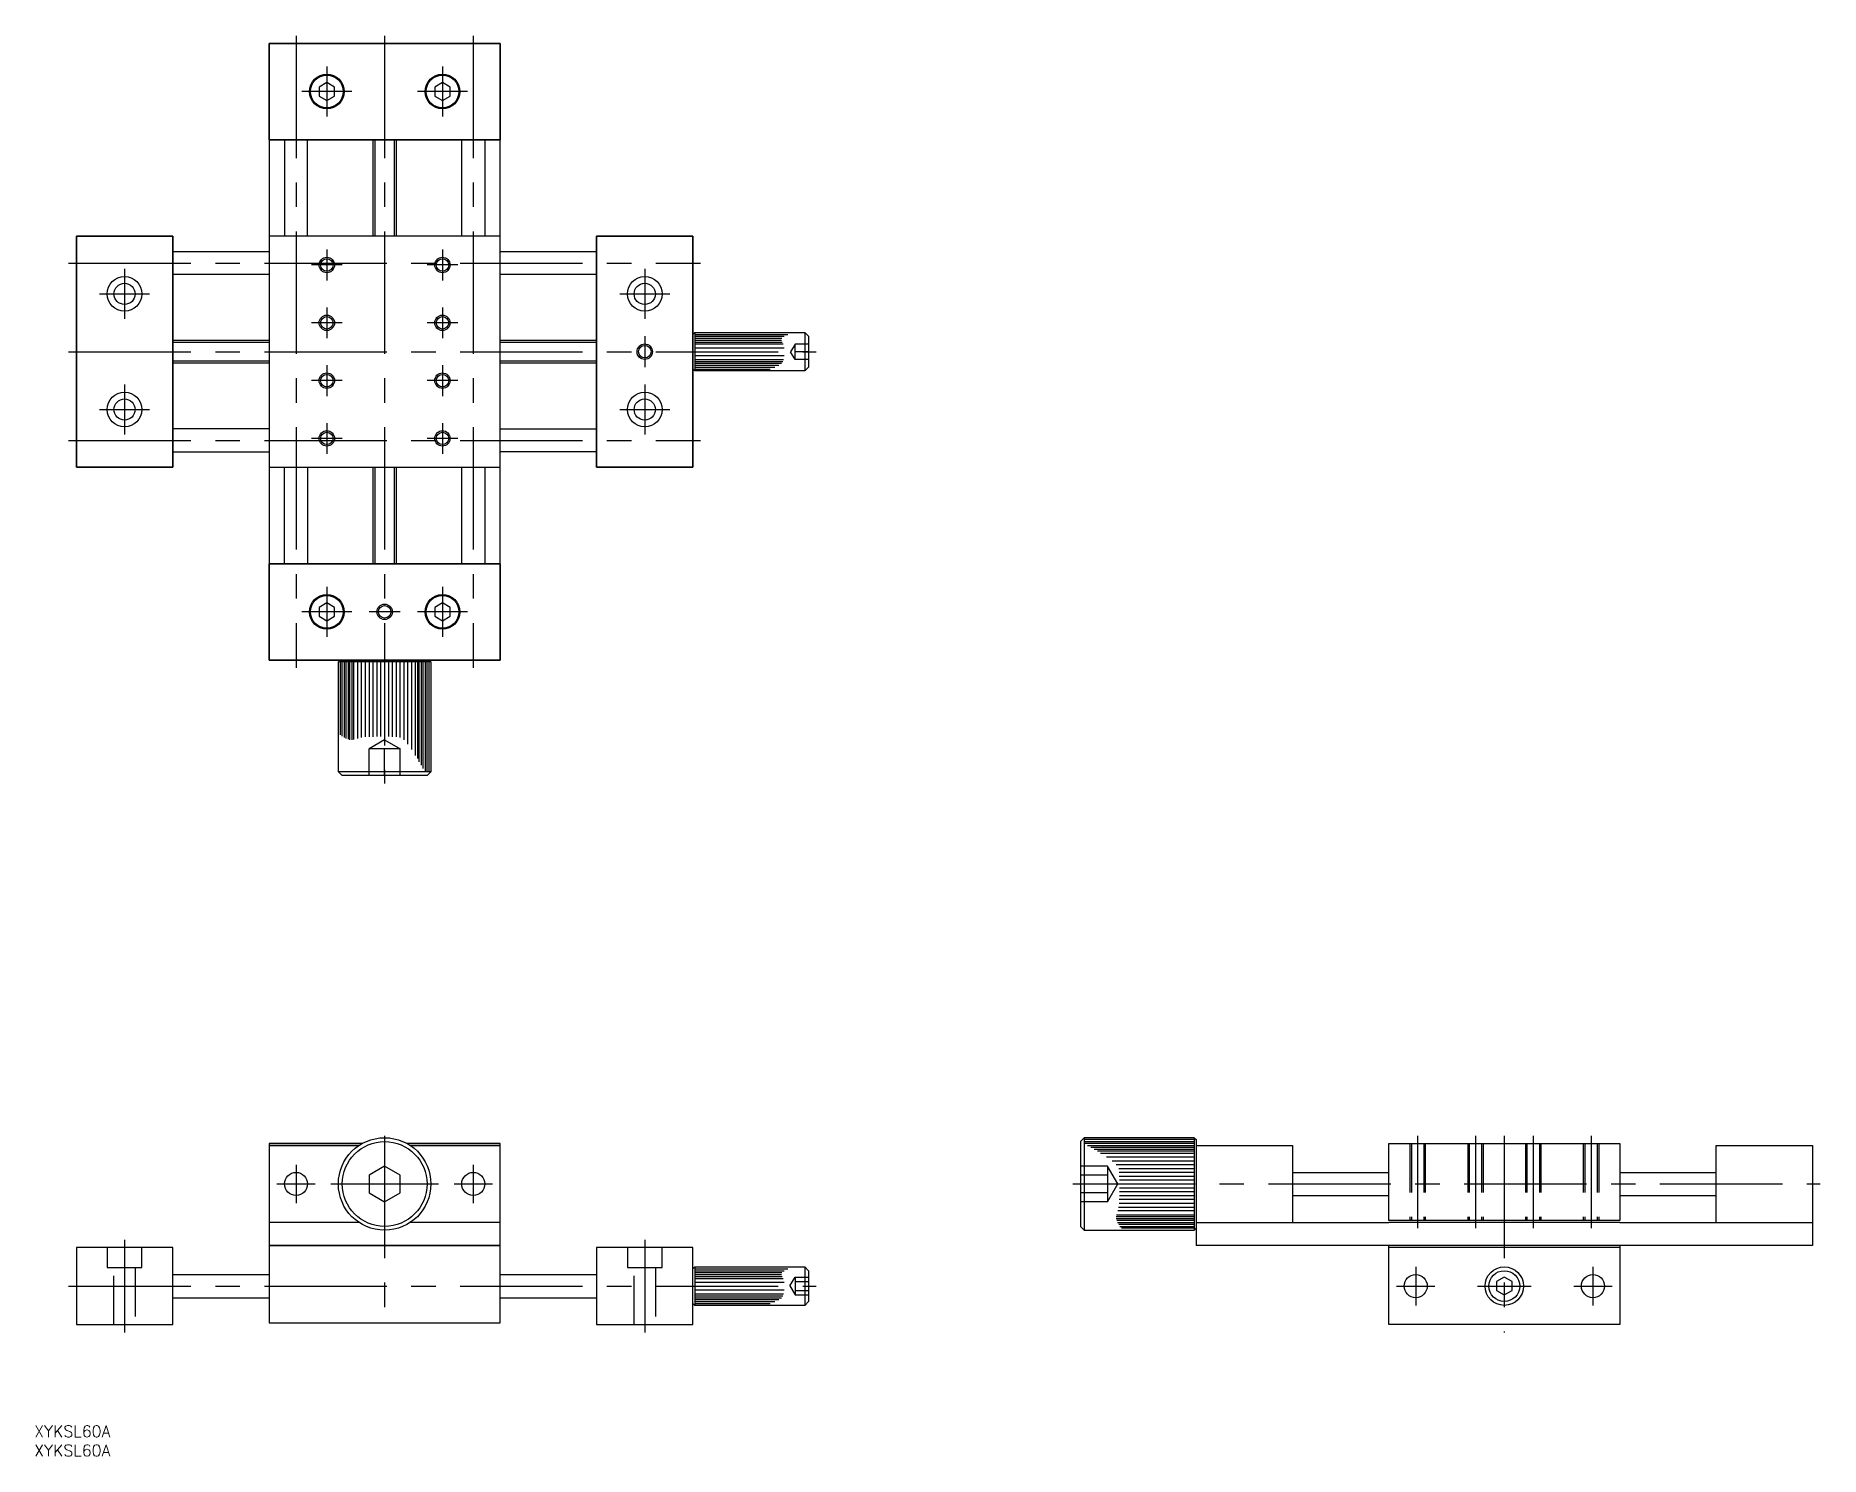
# Model space of a CAD drawing. Extents: x -91 to 373, y -71 to 298.
import ezdxf

# ---------------------------------------------------------------- set-up
doc = ezdxf.new("R2010")
doc.units = 0
doc.linetypes.add('CENTER', pattern=[50.8, 31.75, -6.35, 6.35, -6.35])
doc.linetypes.add('DASHED', pattern=[19.05, 12.7, -6.35])
doc.layers.get('0').update_dxf_attribs({"linetype": 'CONTINUOUS'})
doc.layers.add('CENTER', color=1, linetype='CONTINUOUS')
doc.styles.get("Standard").update_dxf_attribs({"font": 'txt.shx', "height": 3, "bigfont": 'bigfont.shx'})

msp = doc.modelspace()

# ---------------------------------------------------------------- linework, layer by layer
at = {"color": 7, "linetype": 'CONTINUOUS'}
for p, q in [((30, 295.95), (-30, 295.95)), ((-30, 295.95), (30, 295.95)), ((30, 295.95), (-30, 295.95)), ((-30, 295.95), (-30, 270.95)), ((-30, 270.95), (-30, 295.95)), ((-30, 295.95), (-30, 270.95)), ((30, 270.95), (30, 295.95)), ((30, 295.95), (30, 270.95)), ((30, 270.95), (30, 295.95)), ((-15, 285.76), (-17, 284.6)), ((-17, 284.6), (-17, 282.29)), ((-13, 284.6), (-15, 285.76)), ((-13, 282.29), (-13, 284.6)), ((15, 285.76), (13, 284.6)), ((13, 284.6), (13, 282.29)), ((17, 284.6), (15, 285.76)), ((17, 282.29), (17, 284.6)), ((-17, 282.29), (-15, 281.14)), ((-15, 281.14), (-13, 282.29)), ((13, 282.29), (15, 281.14)), ((15, 281.14), (17, 282.29)), ((-30, 270.95), (-30, 160.95)), ((30, 270.95), (-30, 270.95)), ((30, 270.95), (-30, 270.95)), ((-30, 270.95), (30, 270.95)), ((-26, 270.95), (-26, 245.95)), ((-20, 245.95), (-20, 270.95)), ((-3, 245.95), (-3, 270.95)), ((3, 270.95), (3, 245.95)), ((20, 245.95), (20, 270.95)), ((26, 270.95), (26, 245.95)), ((30, 160.95), (30, 270.95)), ((-80, 185.95), (-80, 245.95)), ((-80, 245.95), (-80, 185.95)), ((-80, 245.95), (-55, 245.95)), ((-55, 245.95), (-80, 245.95)), ((-55, 245.95), (-55, 185.95)), ((-55, 245.95), (-55, 185.95)), ((-55, 185.95), (-55, 245.95)), ((-30, 245.95), (-30, 185.95)), ((-30, 245.95), (-30, 185.95)), ((30, 245.95), (-30, 245.95)), ((30, 245.95), (-30, 245.95)), ((30, 185.95), (30, 245.95)), ((30, 185.95), (30, 245.95)), ((55, 185.95), (55, 245.95)), ((55, 185.95), (55, 245.95)), ((55, 245.95), (55, 185.95)), ((55, 245.95), (80, 245.95)), ((80, 245.95), (55, 245.95)), ((80, 245.95), (80, 185.95)), ((80, 185.95), (80, 245.95)), ((-55, 241.95), (-30, 241.95)), ((30, 241.95), (55, 241.95)), ((-30, 235.95), (-55, 235.95)), ((55, 235.95), (30, 235.95)), ((-55, 218.95), (-30, 218.95)), ((30, 218.95), (55, 218.95)), ((80.5, 220.95), (80, 220.45)), ((80.5, 220.95), (109, 220.95)), ((80.5, 220.95), (80.5, 210.95)), ((80.5, 220.45), (104.67, 220.45)), ((80.5, 219.95), (103.64, 219.95)), ((80.5, 219.45), (103.07, 219.45)), ((80.5, 218.95), (103.01, 218.95)), ((80.5, 218.45), (103.17, 218.45)), ((80.5, 217.95), (103.39, 217.95)), ((109, 220.95), (109, 210.95)), ((110, 219.95), (109, 220.95)), ((110, 219.95), (110, 211.95)), ((80.5, 216.95), (103.65, 216.95)), ((80.5, 214.95), (103.67, 214.95)), ((80.5, 213.95), (103.54, 213.95)), ((80.5, 213.45), (103.37, 213.45)), ((-30, 212.95), (-55, 212.95)), ((55, 212.95), (30, 212.95)), ((80.5, 210.95), (80, 211.45)), ((80.5, 212.95), (103.02, 212.95)), ((80.5, 212.45), (102.26, 212.45)), ((80.5, 211.95), (101.26, 211.95)), ((80.5, 211.45), (100.02, 211.45)), ((109, 210.95), (80.5, 210.95)), ((109, 210.95), (110, 211.95)), ((-30, 195.95), (-55, 195.95)), ((30, 195.95), (55, 195.95)), ((-55, 189.95), (-30, 189.95)), ((55, 189.95), (30, 189.95)), ((-55, 185.95), (-80, 185.95)), ((-80, 185.95), (-55, 185.95)), ((-30, 185.95), (30, 185.95)), ((-30, 185.95), (30, 185.95)), ((-26, 160.95), (-26, 185.95)), ((-20, 185.95), (-20, 160.95)), ((-3, 160.95), (-3, 185.95)), ((3, 185.95), (3, 160.95)), ((20, 160.95), (20, 185.95)), ((26, 185.95), (26, 160.95)), ((80, 185.95), (55, 185.95)), ((55, 185.95), (80, 185.95)), ((-30, 160.95), (30, 160.95)), ((-30, 160.95), (30, 160.95)), ((-30, 160.95), (30, 160.95)), ((30, 160.95), (-30, 160.95)), ((-30, 135.95), (-30, 160.95)), ((-30, 160.95), (-30, 135.95)), ((30, 160.95), (30, 135.95)), ((30, 135.95), (30, 160.95)), ((-15, 150.76), (-17, 149.6)), ((-17, 149.6), (-17, 147.29)), ((-13, 149.6), (-15, 150.76)), ((-13, 147.29), (-13, 149.6)), ((15, 150.76), (13, 149.6)), ((13, 149.6), (13, 147.29)), ((17, 149.6), (15, 150.76)), ((17, 147.29), (17, 149.6)), ((-17, 147.29), (-15, 146.14)), ((-15, 146.14), (-13, 147.29)), ((13, 147.29), (15, 146.14)), ((15, 146.14), (17, 147.29)), ((30, 135.95), (-30, 135.95)), ((-30, 135.95), (30, 135.95)), ((-12, 135.45), (-11.5, 135.95)), ((12, 135.45), (-12, 135.45)), ((-12, 106.95), (-12, 135.45)), ((11.5, 135.95), (-11.5, 135.95)), ((-11.5, 135.45), (-11.5, 116.57)), ((-11, 116.2), (-11, 135.45)), ((-10.5, 135.45), (-10.5, 115.87)), ((-10, 115.59), (-10, 135.45)), ((-9.5, 135.45), (-9.5, 115.38)), ((-9, 115.25), (-9, 135.45)), ((-8.5, 135.45), (-8.5, 115.24)), ((-8, 115.32), (-8, 135.45)), ((-7, 135.45), (-7, 115.61)), ((-6, 115.87), (-6, 135.45)), ((-5, 115.99), (-5, 135.45)), ((-4, 135.45), (-4, 116.04)), ((-3, 116.06), (-3, 135.45)), ((-2, 135.45), (-2, 116.08)), ((-1, 116.08), (-1, 135.45)), ((1, 135.45), (1, 116.07)), ((2, 116.04), (2, 135.45)), ((3, 135.45), (3, 115.99)), ((4, 115.89), (4, 135.45)), ((5, 135.45), (5, 115.25)), ((6, 114.14), (6, 135.45)), ((7, 135.45), (7, 112.73)), ((8, 111.18), (8, 135.45)), ((8.5, 135.45), (8.5, 110.36)), ((9, 109.53), (9, 135.45)), ((9.5, 135.45), (9.5, 108.68)), ((10, 107.82), (10, 135.45)), ((10.5, 135.45), (10.5, 106.95)), ((11, 106.95), (11, 135.45)), ((12, 135.45), (11.5, 135.95)), ((11.5, 135.45), (11.5, 106.95)), ((12, 135.45), (12, 106.95)), ((12, 106.95), (-12, 106.95)), ((-12, 106.95), (-11, 105.95)), ((11, 105.95), (12, 106.95)), ((11, 105.95), (-11, 105.95)), ((-30, 10.5), (-30, 10)), ((-5.81, 10.5), (-30, 10.5)), ((-30, 10), (-6.63, 10)), ((-30, 10), (-30, -10)), ((-6.63, 10), (-30, 10)), ((30, 10.5), (5.81, 10.5)), ((30, 10), (6.63, 10)), ((6.63, 10), (30, 10)), ((30, 10), (30, 10.5)), ((30, -10), (30, 10)), ((180.55, 11), (181.55, 12)), ((180.55, 11), (180.55, -11)), ((210.05, 12), (181.55, 12)), ((181.55, 12), (181.55, -12)), ((210.05, 11.5), (181.55, 11.5)), ((181.55, 11), (210.05, 11)), ((210.05, 10.5), (181.55, 10.5)), ((182.42, 10), (210.05, 10)), ((210.05, 9.5), (183.29, 9.5)), ((210.05, 12), (210.55, 11.5)), ((210.05, 12), (210.05, -12)), ((210.55, 11.5), (210.55, -11.5)), ((210.55, 10), (235.55, 10)), ((235.55, 10), (235.55, -10)), ((260.55, 10.5), (320.55, 10.5)), ((260.55, -9.5), (260.55, 10.5)), ((320.55, 10.5), (320.55, -9.5)), ((345.55, -10), (345.55, 10)), ((345.55, 10), (370.55, 10)), ((370.55, 10), (370.55, -10)), ((184.13, 9), (210.05, 9)), ((210.05, 8.5), (184.96, 8.5)), ((185.78, 8), (210.05, 8)), ((210.05, 7), (187.33, 7)), ((188.75, 6), (210.05, 6)), ((210.05, 5), (189.86, 5)), ((0, 4.62), (-4, 2.31)), ((-4, 2.31), (-4, -2.31)), ((4, 2.31), (0, 4.62)), ((4, -2.31), (4, 2.31)), ((190.49, 4), (210.05, 4)), ((210.05, 3), (190.59, 3)), ((190.64, 2), (210.05, 2)), ((210.05, 1), (190.67, 1)), ((235.55, 3), (260.55, 3)), ((320.55, 3), (345.55, 3)), ((-4, -2.31), (0, -4.62)), ((0, -4.62), (4, -2.31)), ((210.05, -4), (190.64, -4)), ((190.67, -3), (210.05, -3)), ((210.05, -2), (190.68, -2)), ((190.69, -1), (210.05, -1)), ((235.55, -3), (260.55, -3)), ((320.55, -3), (345.55, -3)), ((210.05, -8.5), (189.84, -8.5)), ((189.86, -9), (210.05, -9)), ((189.92, -8), (210.05, -8)), ((210.05, -7), (190.22, -7)), ((190.47, -6), (210.05, -6)), ((190.59, -5), (210.05, -5)), ((-30, -10), (-30, -16)), ((-6.63, -10), (-30, -10)), ((30, -10), (6.63, -10)), ((30, -16), (30, -10)), ((181.55, -12), (180.55, -11)), ((181.55, -12), (210.05, -12)), ((210.05, -9.5), (189.98, -9.5)), ((190.19, -10), (210.05, -10)), ((210.05, -10.5), (190.48, -10.5)), ((190.81, -11), (210.05, -11)), ((210.05, -11.5), (191.17, -11.5)), ((210.05, -12), (210.55, -11.5)), ((210.55, -10), (260.55, -10)), ((210.55, -10), (210.55, -16)), ((320.55, -9.5), (260.55, -9.5)), ((320.55, -10), (260.55, -10)), ((320.55, -10), (370.55, -10)), ((370.55, -10), (370.55, -16)), ((-55, -16.5), (-80, -16.5)), ((-80, -16.5), (-80, -36.5)), ((-55, -36.5), (-55, -16.5)), ((30, -16), (-30, -16)), ((-30, -16), (30, -16)), ((-30, -16), (-30, -36)), ((30, -36), (30, -16)), ((55, -16.5), (55, -36.5)), ((80, -16.5), (55, -16.5)), ((80, -36.5), (80, -16.5)), ((370.55, -16), (210.55, -16)), ((260.55, -36), (260.55, -16)), ((320.55, -16.5), (260.55, -16.5)), ((320.55, -16), (320.55, -36)), ((80.5, -21.5), (80, -22)), ((80.5, -21.5), (109, -21.5)), ((80.5, -21.5), (80.5, -31.5)), ((80.5, -22), (104.67, -22)), ((80.5, -22.5), (103.64, -22.5)), ((80.5, -23), (103.07, -23)), ((109, -21.5), (109, -31.5)), ((110, -22.5), (109, -21.5)), ((110, -22.5), (110, -30.5)), ((-55, -23.5), (-30, -23.5)), ((30, -23.5), (55, -23.5)), ((80.5, -23.5), (103.01, -23.5)), ((80.5, -24), (103.17, -24)), ((80.5, -24.5), (103.39, -24.5)), ((80.5, -25.5), (103.65, -25.5)), ((80.5, -27.5), (103.67, -27.5)), ((290.55, -24.16), (288.55, -25.32)), ((288.55, -25.32), (288.55, -27.62)), ((288.55, -27.62), (290.55, -28.78)), ((292.55, -25.32), (290.55, -24.16)), ((290.55, -28.78), (292.55, -27.62)), ((292.55, -27.62), (292.55, -25.32)), ((-55, -29.5), (-30, -29.5)), ((30, -29.5), (55, -29.5)), ((80.5, -31.5), (80, -31)), ((80.5, -28.5), (103.54, -28.5)), ((80.5, -29), (103.37, -29)), ((80.5, -29.5), (103.02, -29.5)), ((80.5, -30), (102.26, -30)), ((80.5, -30.5), (101.26, -30.5)), ((80.5, -31), (100.02, -31)), ((109, -31.5), (80.5, -31.5)), ((109, -31.5), (110, -30.5)), ((-80, -36.5), (-55, -36.5)), ((-30, -36), (30, -36)), ((55, -36.5), (80, -36.5)), ((260.55, -36.5), (260.55, -36)), ((320.55, -36.5), (260.55, -36.5)), ((320.55, -36), (320.55, -36.5))]:
    msp.add_line(p, q, dxfattribs=at)
at = {"color": 3, "linetype": 'CONTINUOUS'}
for p, q in [((-2.46, 245.95), (-2.46, 270.95)), ((2.46, 270.95), (2.46, 245.95)), ((-55, 218.4), (-30, 218.4)), ((30, 218.4), (55, 218.4)), ((-30, 213.49), (-55, 213.49)), ((55, 213.49), (30, 213.49)), ((-2.46, 160.95), (-2.46, 185.95)), ((2.46, 185.95), (2.46, 160.95))]:
    msp.add_line(p, q, dxfattribs=at)
at = {"color": 3, "linetype": 'DASHED'}
for p, q in [((106.5, 217.94), (105.35, 215.94)), ((106.5, 213.94), (106.5, 217.94)), ((110, 217.94), (106.5, 217.94)), ((106.5, 213.94), (105.34, 215.95)), ((110, 215.95), (106.5, 215.95)), ((110, 213.94), (106.5, 213.94)), ((0, 115.26), (-4, 112.95)), ((-4, 105.95), (-4, 112.95)), ((4, 112.95), (-4, 112.95)), ((0, 115.26), (4, 112.95)), ((0, 105.95), (0, 112.95)), ((4, 105.95), (4, 112.95)), ((266.05, 10.5), (266.05, -9.5)), ((266.43, 10.5), (266.43, -9.5)), ((269.67, 10.5), (269.67, -9.5)), ((270.05, 10.5), (270.05, -9.5)), ((281.05, 10.5), (281.05, -9.5)), ((281.43, 10.5), (281.43, -9.5)), ((284.67, 10.5), (284.67, -9.5)), ((285.05, 10.5), (285.05, -9.5)), ((296.05, 10.5), (296.05, -9.5)), ((296.43, 10.5), (296.43, -9.5)), ((299.67, 10.5), (299.67, -9.5)), ((300.05, 10.5), (300.05, -9.5)), ((311.05, 10.5), (311.05, -9.5)), ((311.43, 10.5), (311.43, -9.5)), ((314.67, 10.5), (314.67, -9.5)), ((315.05, 10.5), (315.05, -9.5)), ((187.55, 4.62), (180.55, 4.62)), ((187.55, 2.31), (180.55, 2.31)), ((190.22, 0), (187.55, 4.62)), ((187.55, 4.62), (187.55, -4.62)), ((187.55, -4.62), (190.22, 0)), ((187.55, -2.31), (180.55, -2.31)), ((187.55, -4.62), (180.55, -4.62)), ((-72, -16.5), (-72, -21.7)), ((-63, -21.7), (-63, -16.5)), ((63, -16.5), (63, -21.7)), ((72, -21.7), (72, -16.5)), ((-72, -21.7), (-63, -21.7)), ((-70.25, -36.5), (-70.25, -21.7)), ((-64.75, -21.7), (-64.75, -36.5)), ((63, -21.7), (72, -21.7)), ((64.75, -36.5), (64.75, -21.7)), ((70.25, -21.7), (70.25, -36.5)), ((105.17, -26.47), (106.5, -24.16)), ((105.17, -26.47), (106.5, -28.78)), ((106.5, -24.16), (106.5, -28.78)), ((106.5, -24.16), (110, -24.16)), ((106.5, -25.32), (110, -25.32)), ((106.5, -27.62), (110, -27.62)), ((106.5, -28.78), (110, -28.78))]:
    msp.add_line(p, q, dxfattribs=at)
at = {"color": 7, "linetype": 'CONTINUOUS'}
for centre, radius in [((-15, 283.45), 4.5), ((-15, 283.45), 4.5), ((-15, 283.45), 4.25), ((15, 283.45), 4.5), ((15, 283.45), 4.5), ((15, 283.45), 4.25), ((-15, 238.45), 1.62), ((15, 238.45), 1.62), ((-67.5, 230.95), 4.5), ((-67.5, 230.95), 4.5), ((-67.5, 230.95), 2.75), ((-67.5, 230.95), 2.75), ((67.5, 230.95), 4.5), ((67.5, 230.95), 4.5), ((67.5, 230.95), 2.75), ((67.5, 230.95), 2.75), ((-15, 223.45), 1.62), ((15, 223.45), 1.62), ((67.5, 215.95), 1.62), ((-15, 208.45), 1.62), ((15, 208.45), 1.62), ((-67.5, 200.95), 4.5), ((-67.5, 200.95), 4.5), ((67.5, 200.95), 4.5), ((67.5, 200.95), 4.5), ((-67.5, 200.95), 2.75), ((-67.5, 200.95), 2.75), ((67.5, 200.95), 2.75), ((67.5, 200.95), 2.75), ((-15, 193.45), 1.62), ((15, 193.45), 1.62), ((-15, 148.45), 4.5), ((-15, 148.45), 4.5), ((15, 148.45), 4.5), ((15, 148.45), 4.5), ((-15, 148.45), 4.25), ((0, 148.45), 1.62), ((15, 148.45), 4.25), ((0, 0), 12), ((0, 0), 11), ((-23, 0), 3), ((23, 0), 3), ((290.55, -26.5), 5), ((290.55, -26.5), 4), ((267.55, -26.5), 3), ((313.55, -26.5), 3)]:
    msp.add_circle(centre, radius, dxfattribs=at)
at = {"color": 3, "linetype": 'CONTINUOUS'}
for centre in [(-15, 238.45), (15, 238.45), (-15, 223.45), (15, 223.45), (67.5, 215.95), (-15, 208.45), (15, 208.45), (-15, 193.45), (15, 193.45), (0, 148.45)]:
    msp.add_circle(centre, 2, dxfattribs=at)
at = {"layer": 'CENTER', "color": 1, "linetype": 'CENTER'}
for p, q in [((-23, 297.95), (-23, 133.95)), ((0, 297.95), (0, 103.95)), ((23, 297.95), (23, 133.95)), ((-15, 289.95), (-15, 276.95)), ((15, 289.95), (15, 276.95)), ((-8.5, 283.45), (-21.5, 283.45)), ((21.5, 283.45), (8.5, 283.45)), ((-15, 242.45), (-15, 234.45)), ((15, 242.45), (15, 234.45)), ((-82, 238.95), (82, 238.95)), ((-67.5, 237.45), (-67.5, 224.45)), ((-11, 238.45), (-19, 238.45)), ((19, 238.45), (11, 238.45)), ((67.5, 237.45), (67.5, 224.45)), ((-74, 230.95), (-61, 230.95)), ((-15, 227.45), (-15, 219.45)), ((15, 227.45), (15, 219.45)), ((61, 230.95), (74, 230.95)), ((-11, 223.45), (-19, 223.45)), ((19, 223.45), (11, 223.45)), ((67.5, 219.95), (67.5, 211.95)), ((-82, 215.95), (112, 215.95)), ((-11, 208.45), (-19, 208.45)), ((-15, 212.45), (-15, 204.45)), ((19, 208.45), (11, 208.45)), ((15, 212.45), (15, 204.45)), ((-67.5, 207.45), (-67.5, 194.45)), ((67.5, 207.45), (67.5, 194.45)), ((-74, 200.95), (-61, 200.95)), ((61, 200.95), (74, 200.95)), ((-15, 197.45), (-15, 189.45)), ((15, 197.45), (15, 189.45)), ((-82, 192.95), (82, 192.95)), ((-11, 193.45), (-19, 193.45)), ((19, 193.45), (11, 193.45)), ((-15, 154.95), (-15, 141.95)), ((15, 154.95), (15, 141.95)), ((-8.5, 148.45), (-21.5, 148.45)), ((4, 148.45), (-4, 148.45)), ((21.5, 148.45), (8.5, 148.45)), ((0, 12.5), (0, -38)), ((268.05, 12.5), (268.05, -11.5)), ((283.05, 12.5), (283.05, -11.5)), ((290.55, 12.5), (290.55, -38.5)), ((298.05, 12.5), (298.05, -11.5)), ((313.05, 12.5), (313.05, -11.5)), ((-23, 5), (-23, -5)), ((23, 5), (23, -5)), ((-28, 0), (-18, 0)), ((-14, 0), (14, 0)), ((18, 0), (28, 0)), ((178.55, 0), (372.55, 0)), ((-67.5, -14.5), (-67.5, -38.5)), ((67.5, -14.5), (67.5, -38.5)), ((267.55, -21.5), (267.55, -31.5)), ((313.55, -21.5), (313.55, -31.5)), ((-82, -26.5), (112, -26.5)), ((262.55, -26.5), (272.55, -26.5)), ((283.55, -26.5), (297.55, -26.5)), ((308.55, -26.5), (318.55, -26.5))]:
    msp.add_line(p, q, dxfattribs=at)

# ---------------------------------------------------------------- texts
at = {"color": 7, "linetype": 'CONTINUOUS'}
for p in [(-90.94, -65.66), (-90.94, -70.66)]:
    msp.add_text('XYKSL60A', height=3, dxfattribs=at).set_placement(p)

doc.saveas('drawing.dxf')
